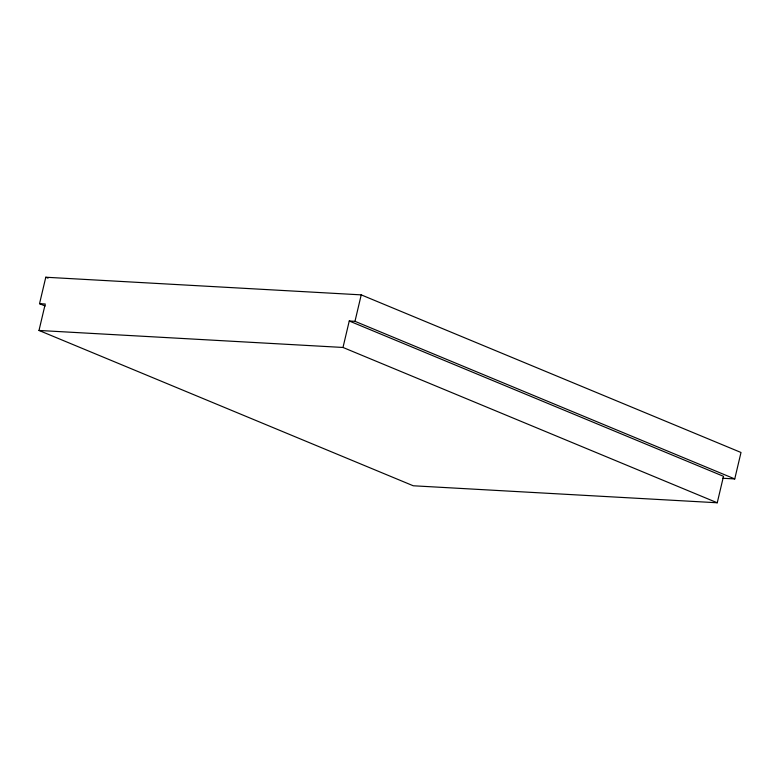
<?xml version="1.0" encoding="UTF-8"?>
<svg xmlns="http://www.w3.org/2000/svg" width="780" height="780" viewBox="0 0 780 780"><rect width="100%" height="100%" fill="white"/><g stroke="black" fill="none" stroke-linecap="round" stroke-linejoin="round"><path stroke-width="1.17" d="M45.152 306.014L39.536 303.683L45.786 277.231L361.228 294.869L741 452.478L734.75 478.93L722.611 478.247M39 330.457L342.995 347.461L349.255 320.999L723.499 476.317L717.249 502.768L413.244 485.774L39 330.457L45.25 304.005L39.536 303.683M349.255 320.999L354.978 321.321L361.228 294.869M354.978 321.321L734.75 478.93M342.995 347.461L717.249 502.768M45.786 277.231L48.028 278.158"/></g></svg>
